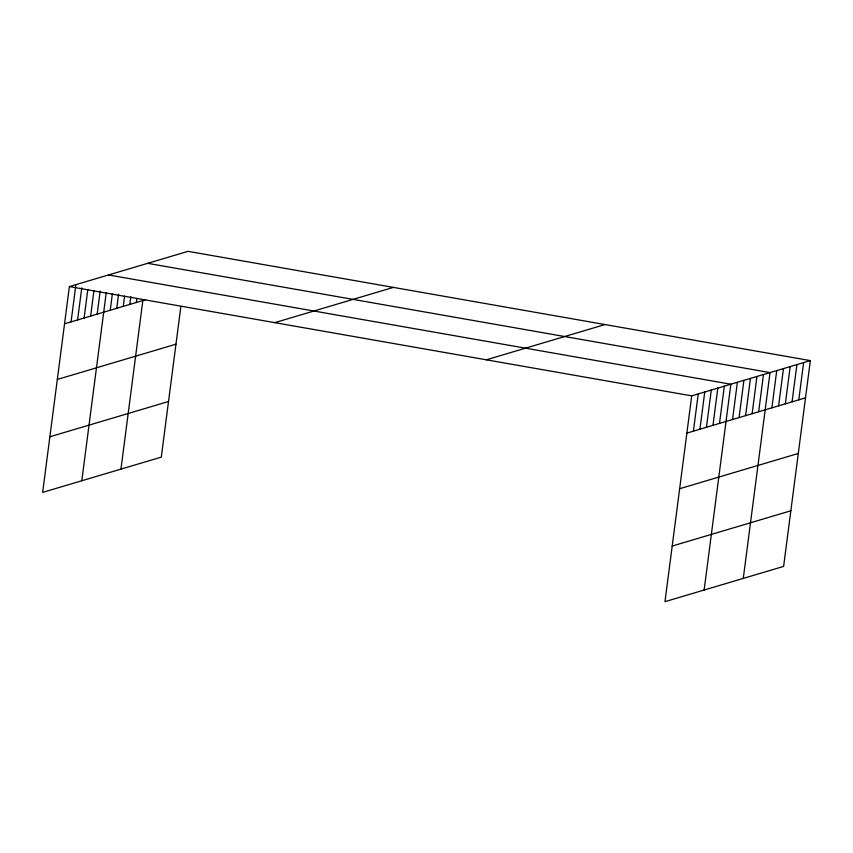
<?xml version="1.0" encoding="UTF-8"?>
<svg xmlns="http://www.w3.org/2000/svg" width="853" height="853" viewBox="0 0 853 853"><rect width="100%" height="100%" fill="white"/><g stroke="black" fill="none" stroke-linecap="round" stroke-linejoin="round"><path stroke-width="1.28" d="M810.35 360.606L691.708 395.867L664.977 601.664L783.619 566.413L810.35 360.606L188.023 251.336L69.381 286.587L42.65 492.394L161.292 457.133L180.783 307.112M71.066 321.88L75.906 284.646M77.591 319.95L81.76 287.845M84.116 318.009L87.784 289.753M90.642 316.068L93.979 290.383M97.167 314.128L100.174 291.012M81.803 480.761L106.198 292.931M110.218 310.247L112.393 293.56M116.744 308.306L118.578 294.189M123.269 306.366L124.602 296.098M129.795 304.436L130.797 296.727M136.32 302.495L136.821 298.646M120.955 469.118L142.846 300.555M693.393 431.16L698.234 393.926M699.918 429.219L704.759 391.985M706.444 427.278L711.285 390.045M712.969 425.338L717.81 388.104M719.495 423.408L724.336 386.164M704.13 590.031L730.861 384.234L108.534 274.954M732.546 419.527L737.387 382.293M739.071 417.586L743.912 380.353M745.597 415.646L750.437 378.412M752.122 413.705L756.963 376.472M758.648 411.764L763.488 374.531M743.283 578.398L770.014 372.59L147.686 263.321M771.901 407.83L776.731 370.597M778.618 405.836L783.459 368.603M785.346 403.832L790.177 366.598M792.064 401.838L796.905 364.604M798.792 399.844L803.622 362.61M64.54 323.82L145.095 299.883M57.322 379.446L175.963 344.196M274.751 322.647L393.393 287.397M49.879 436.768L168.521 401.507M486.338 359.806L604.98 324.545M686.868 433.1L805.509 397.839M679.649 488.726L798.291 453.465M672.196 546.037L790.848 510.787M69.381 286.587L691.708 395.867"/></g></svg>
